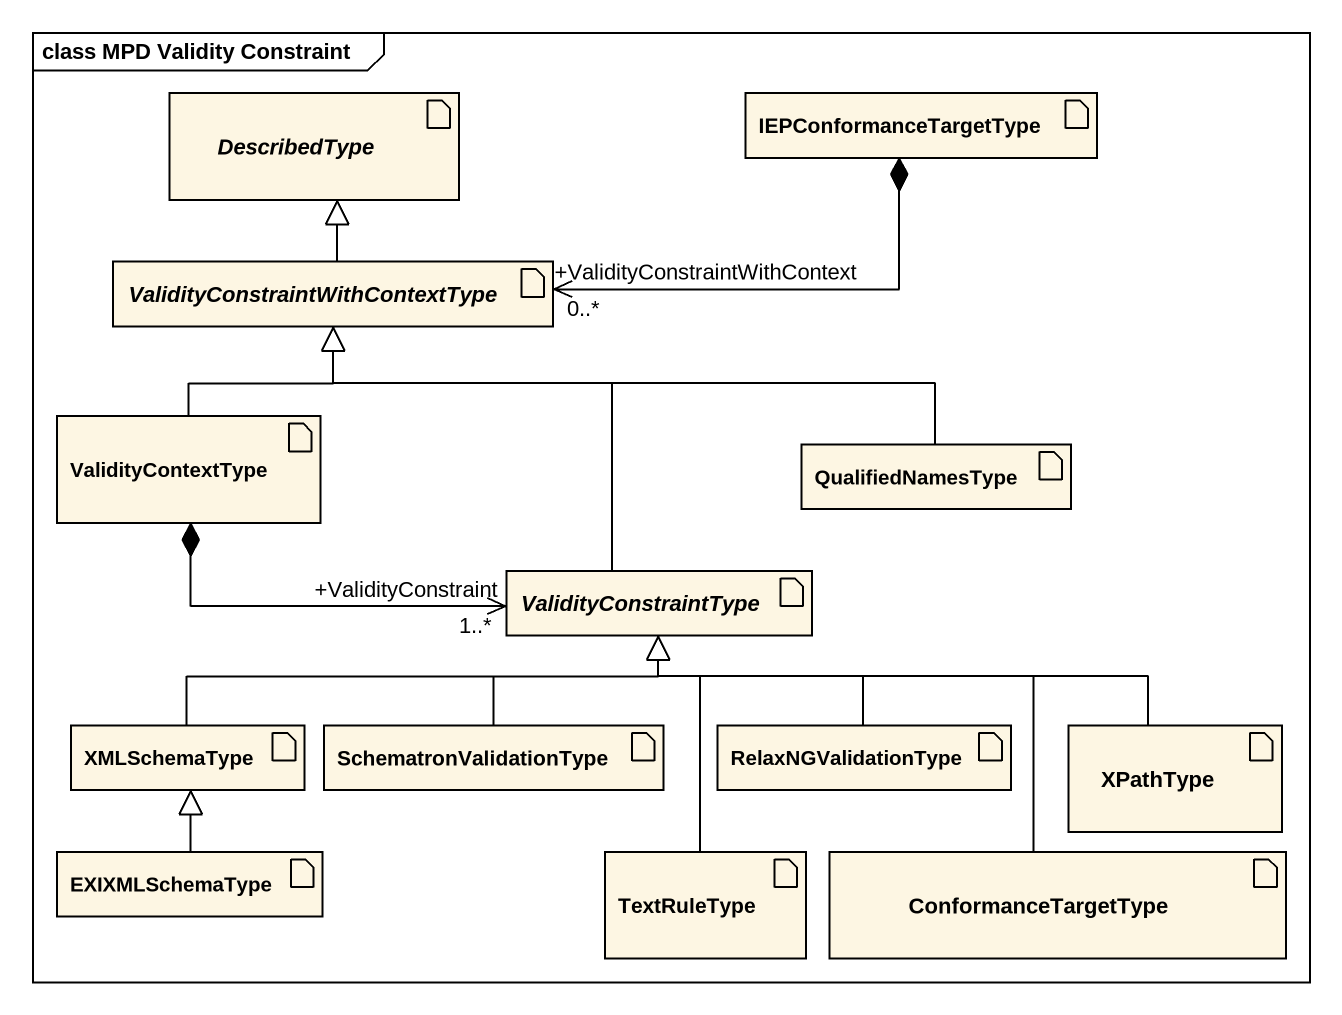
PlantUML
@startuml
mainframe class MPD Validity Constraint
artifact DescribedType
artifact IEPConformanceTargetType
artifact "ValidityConstraintWithContextType" as ValidityConstraintWithContex
artifact ValidityContextType
artifact QualifiedNamesType
artifact ValidityConstraintType
artifact XMLSchemaType
artifact SchematronValidationType
artifact RelaxNGValidationType
artifact XPathType
artifact EXIXMLSchemaType
artifact TextRuleType
artifact ConformanceTargetType
ValidityConstraintWithContex -up-|> DescribedType
ValidityConstraintWithContex "+ValidityConstraintWithContext\n0..*" <-right-* IEPConformanceTargetType
ValidityContextType -up-|> ValidityConstraintWithContex
QualifiedNamesType -left-|> ValidityConstraintWithContex
ValidityConstraintType -up-|> ValidityConstraintWithContex
ValidityConstraintType "+ValidityConstraint\n1..*" <-left-* ValidityContextType
XMLSchemaType -right-|> ValidityConstraintType
SchematronValidationType -up-|> ValidityConstraintType
RelaxNGValidationType -up-|> ValidityConstraintType
XPathType -left-|> ValidityConstraintType
EXIXMLSchemaType -up-|> XMLSchemaType
TextRuleType -up-|> ValidityConstraintType
ConformanceTargetType -up-|> ValidityConstraintType
@enduml
